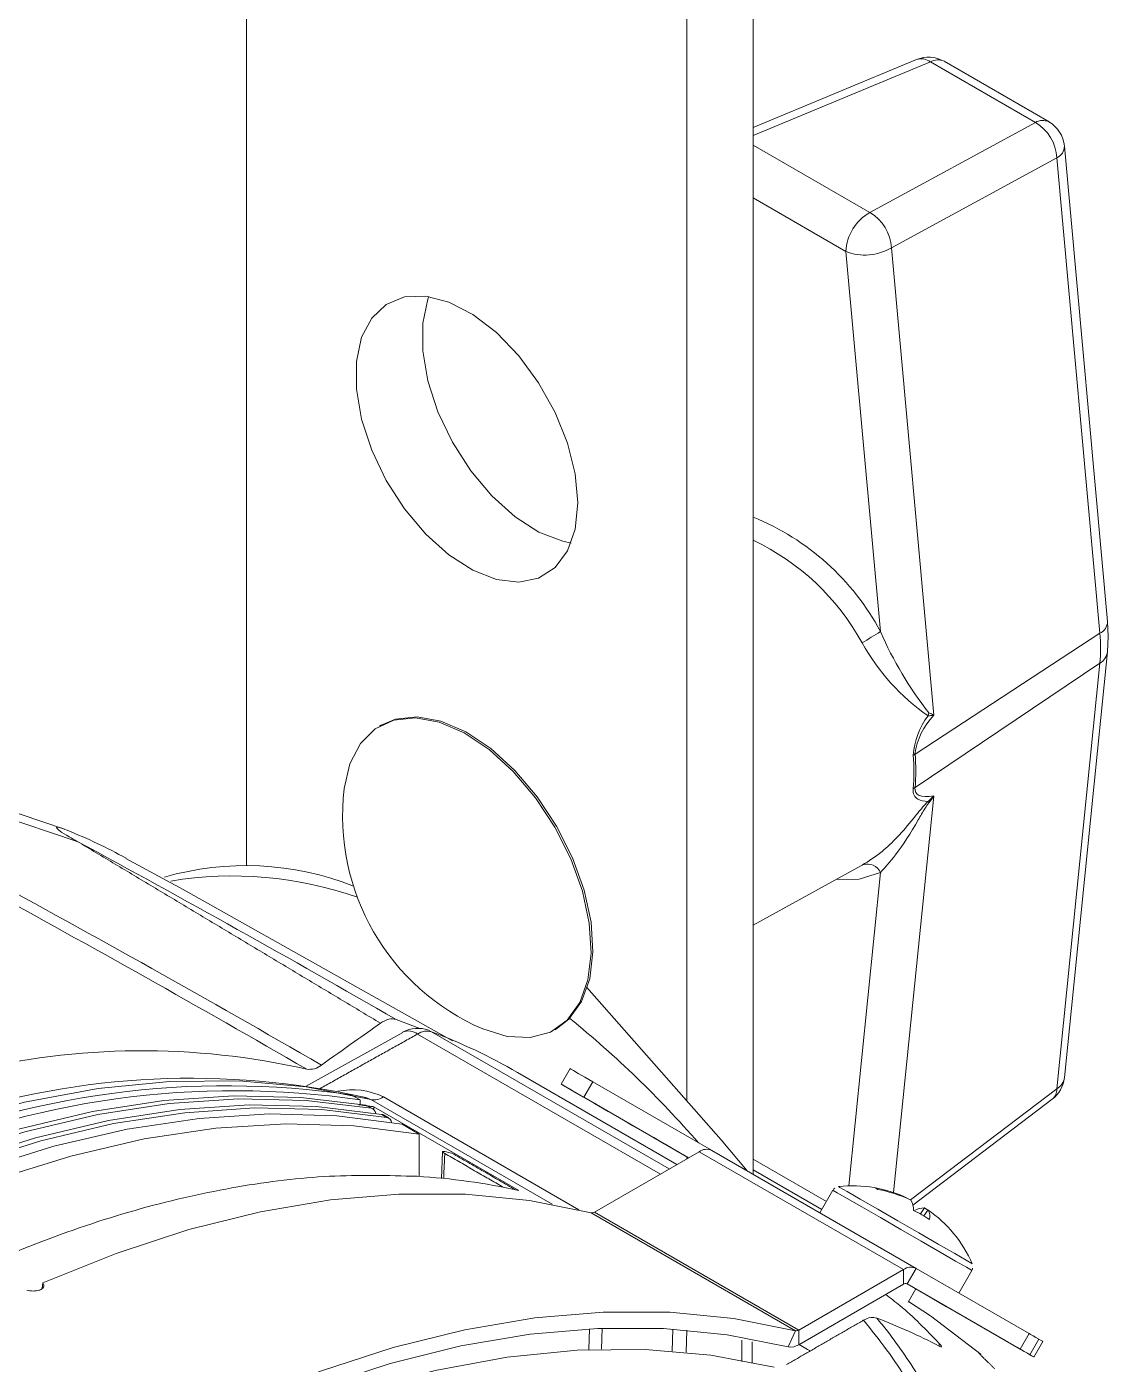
# Model space of a CAD drawing. Extents: x 8 to 113, y 2 to 87.
# Drawn here: x 20.095 to 22.266, y 70.541 to 73.227 of the extents above; entities that cross this region are included whole.
import ezdxf

# ---------------------------------------------------------------- set-up
doc = ezdxf.new("R2010")
doc.units = 0
doc.header["$MEASUREMENT"] = 0
doc.layers.add('OBJECT', color=7, linetype='CONTINUOUS')

msp = doc.modelspace()

# ---------------------------------------------------------------- linework, layer by layer
at = {"layer": 'OBJECT', "linetype": 'Continuous', "lineweight": 15}
for p, q in [((21.5531, 70.9225), (21.5531, 76.6545)), ((21.4202, 71.0699), (21.4202, 76.5778)), ((20.5363, 71.5425), (20.5363, 75.9288)), ((21.8811, 73.1609), (21.5531, 73.0245)), ((22.1471, 73.0357), (21.9363, 73.1573)), ((21.9089, 73.1563), (21.5531, 73.0083)), ((22.1197, 73.0346), (21.9089, 73.1563)), ((21.7876, 72.8538), (22.1197, 73.0346)), ((21.5531, 72.9892), (21.7876, 72.8538)), ((22.2646, 72.0324), (22.1781, 72.9872)), ((22.1627, 72.9636), (21.8306, 72.7828)), ((22.2492, 72.0089), (22.1627, 72.9636)), ((21.7395, 72.7752), (21.5531, 72.8829)), ((21.8306, 72.7828), (21.9157, 71.8443)), ((21.8087, 72.0123), (21.7395, 72.7752)), ((22.2492, 72.0089), (21.8781, 71.7661)), ((22.2492, 71.9488), (21.8781, 71.6989)), ((22.1627, 71.0939), (22.2492, 71.9488)), ((22.178, 71.1167), (22.2645, 71.9716)), ((20.8067, 71.8246), (20.8032, 71.8226)), ((20.1708, 71.6157), (19.9795, 71.68)), ((21.9157, 71.6821), (21.8351, 70.886)), ((20.1964, 71.5909), (19.9822, 71.6626)), ((21.5531, 71.423), (21.7767, 71.5458)), ((21.745, 70.8992), (21.8087, 71.5284)), ((20.8364, 71.2335), (20.884, 71.2154)), ((20.8498, 71.2075), (20.6556, 71.0993)), ((21.3669, 70.9229), (20.8796, 71.2042)), ((20.9076, 71.2087), (20.9016, 71.2116)), ((20.9076, 71.2087), (21.3847, 70.9333)), ((21.1551, 71.2129), (21.1587, 71.2149)), ((21.4002, 70.9422), (21.0799, 71.1271)), ((21.1855, 71.1348), (21.1675, 71.1036)), ((21.2123, 71.0777), (21.1873, 71.0921)), ((21.2312, 71.1083), (21.2132, 71.0772)), ((21.4696, 70.9708), (21.2312, 71.1083)), ((21.8692, 70.871), (22.1627, 71.0939)), ((20.7471, 71.0816), (20.7641, 71.0718)), ((20.7641, 71.0632), (20.7641, 71.0718)), ((21.1495, 70.8624), (20.7854, 71.0726)), ((20.8109, 71.0778), (21.2034, 70.8512)), ((21.4236, 70.9557), (21.2132, 71.0772)), ((21.2623, 71.0488), (21.2348, 71.0647)), ((21.2348, 71.0647), (21.2348, 71.0647)), ((21.8739, 70.8608), (22.1536, 71.0732)), ((20.7862, 71.0552), (20.7756, 71.0613)), ((20.7896, 71.0539), (20.7791, 71.06)), ((21.0826, 70.89), (20.7914, 71.0581)), ((20.8179, 71.0368), (20.8074, 71.0429)), ((20.8214, 71.0356), (20.8108, 71.0417)), ((20.8827, 71.0033), (20.8488, 71.0229)), ((20.8827, 71.0033), (20.8827, 70.9185)), ((20.9296, 70.9679), (20.9272, 70.9142)), ((21.4447, 70.9679), (21.2345, 70.8465)), ((21.4236, 70.9557), (21.3956, 70.9719)), ((21.4236, 70.9557), (21.4132, 70.9617)), ((21.4202, 70.9537), (21.4202, 70.9576)), ((21.8548, 70.7311), (21.4447, 70.9679)), ((21.8803, 70.7336), (21.4702, 70.9704)), ((21.5531, 70.9529), (21.7004, 70.8679)), ((21.5531, 70.9318), (21.6912, 70.852)), ((21.7134, 70.8904), (21.6872, 70.8451)), ((21.8626, 70.8748), (21.8623, 70.8741)), ((21.889, 70.8428), (21.8971, 70.8549)), ((21.9041, 70.8508), (21.8956, 70.839)), ((21.9037, 70.8502), (21.8971, 70.8549)), ((21.6384, 70.6085), (21.2283, 70.8453)), ((21.6446, 70.6098), (21.2345, 70.8465)), ((21.8548, 70.7311), (21.6446, 70.6098)), ((21.8548, 70.7017), (21.8548, 70.7311)), ((21.8803, 70.7336), (21.8623, 70.7025)), ((22.1072, 70.6026), (21.8803, 70.7336)), ((21.9661, 70.6841), (21.9922, 70.7294)), ((20.1257, 70.693), (20.1269, 70.7045)), ((21.8548, 70.7017), (21.6446, 70.5804)), ((22.0892, 70.5714), (21.8623, 70.7025)), ((21.8642, 70.6657), (21.8797, 70.6924)), ((22.0603, 70.5881), (21.8797, 70.6924)), ((21.8797, 70.6924), (21.9084, 70.6758)), ((21.9084, 70.6758), (21.9084, 70.6758)), ((21.2236, 70.5705), (21.2246, 70.6123)), ((21.249, 70.5713), (21.2499, 70.6134)), ((21.3908, 70.5676), (21.3918, 70.6117)), ((21.4188, 70.5652), (21.4198, 70.6096)), ((21.6236, 70.576), (21.6384, 70.6085)), ((21.6446, 70.6098), (21.6446, 70.5804)), ((22.1072, 70.6026), (22.0892, 70.5714)), ((22.1267, 70.5914), (22.1087, 70.5602)), ((22.1166, 70.5556), (22.1346, 70.5868))]:
    msp.add_line(p, q, dxfattribs=at)
at = {"layer": 'OBJECT', "linetype": 'Continuous', "lineweight": 15, "flags": 128}
for points in [[(21.201, 72.2705), (21.1958, 72.3288), (21.1804, 72.3904), (21.1556, 72.4524), (21.1225, 72.5119), (21.0826, 72.5661), (21.0378, 72.6125), (20.9903, 72.649), (20.9422, 72.6737), (20.8958, 72.6856), (20.8533, 72.6841), (20.8165, 72.6693), (20.7874, 72.6419), (20.7672, 72.6031), (20.7568, 72.5547), (20.7568, 72.4991), (20.7672, 72.4388), (20.7874, 72.3767), (20.8165, 72.3156), (20.8533, 72.2584), (20.8958, 72.2077), (20.9422, 72.1661), (20.9903, 72.1353), (21.0378, 72.1169), (21.0826, 72.1116), (21.1225, 72.1198), (21.1556, 72.1411), (21.1804, 72.1744), (21.1958, 72.2182), (21.201, 72.2705)], [(21.1875, 72.1901), (21.1708, 72.1936), (21.1232, 72.212), (21.0752, 72.2428), (21.0287, 72.2845), (20.9862, 72.3351), (20.9495, 72.3923), (20.9203, 72.4534), (20.9001, 72.5156), (20.8898, 72.5759), (20.8898, 72.6315), (20.9001, 72.6798), (20.9019, 72.6848)], [(22.2645, 71.9716), (22.266, 72.0021), (22.2646, 72.0324)], [(21.1587, 71.6214), (21.1196, 71.6807), (21.075, 71.7334), (21.0266, 71.7773), (20.9764, 71.8107), (20.9264, 71.8322), (20.8788, 71.8409), (20.8354, 71.8365), (20.8067, 71.8246)], [(21.1551, 71.6194), (21.1161, 71.6787), (21.0715, 71.7313), (21.023, 71.7753), (20.9728, 71.8087), (20.9229, 71.8302), (20.8752, 71.8389), (20.8318, 71.8345), (20.7944, 71.817), (20.7646, 71.7874), (20.7436, 71.7467), (20.7323, 71.6969)], [(21.0108, 71.2144), (21.0596, 71.1993), (21.1054, 71.1971), (21.146, 71.2081), (21.1798, 71.2318), (21.2053, 71.2672), (21.2216, 71.3128), (21.228, 71.3668), (21.2241, 71.427), (21.2103, 71.4909), (21.187, 71.5559), (21.1551, 71.6194)], [(21.1587, 71.2149), (21.1833, 71.2338), (21.2088, 71.2692), (21.2251, 71.3148), (21.2315, 71.3689), (21.2277, 71.429), (21.2138, 71.493), (21.1905, 71.558), (21.1587, 71.6214)], [(20.9493, 71.1904), (20.4092, 71.4943), (20.294, 71.5563)], [(21.8087, 71.5284), (21.7661, 71.515), (21.7195, 71.5144)], [(21.219, 71.2977), (21.4892, 70.9918), (21.5412, 70.9294)], [(21.1855, 71.1348), (21.187, 71.1339), (21.1926, 71.1306), (21.2022, 71.1251), (21.2152, 71.1176), (21.2312, 71.1083)], [(20.7854, 71.0726), (20.656, 71.0978), (20.5213, 71.11), (20.3817, 71.109), (20.238, 71.0949), (20.0906, 71.0676), (19.9403, 71.0274), (19.8546, 70.9991)], [(21.2132, 71.0772), (21.1972, 71.0864), (21.1842, 71.094), (21.1746, 71.0994), (21.169, 71.1027), (21.1675, 71.1036), (21.1701, 71.102), (21.1768, 71.0982), (21.1873, 71.0921)], [(20.7756, 71.0613), (20.6451, 71.0769), (20.5097, 71.0801), (20.3702, 71.0706), (20.227, 71.0486), (20.0807, 71.0141), (19.932, 70.9673), (19.7814, 70.9084), (19.6296, 70.8377), (19.4771, 70.7553), (19.3247, 70.6616), (19.1729, 70.5571), (19.0223, 70.4422), (18.8736, 70.3172), (18.7273, 70.1828), (18.5841, 70.0395), (18.4446, 69.8879), (18.3092, 69.7285), (18.1787, 69.5621)], [(20.7862, 71.0552), (20.6556, 71.0709), (20.5203, 71.074), (20.3807, 71.0645), (20.2375, 71.0425), (20.0913, 71.008), (19.9425, 70.9613), (19.792, 70.9024), (19.6401, 70.8316), (19.4877, 70.7492), (19.3352, 70.6556), (19.1834, 70.5511), (19.0328, 70.4361), (18.8841, 70.3112), (18.7378, 70.1768), (18.5946, 70.0334), (18.4551, 69.8818), (18.3198, 69.7224), (18.1892, 69.556)], [(20.8074, 71.0429), (20.6768, 71.0586), (20.5415, 71.0617), (20.4019, 71.0523), (20.2587, 71.0303), (20.1125, 70.9958), (19.9638, 70.949), (19.8132, 70.8901), (19.6613, 70.8193), (19.5089, 70.737), (19.3565, 70.6433), (19.2046, 70.5388), (19.054, 70.4239), (18.9053, 70.2989), (18.7591, 70.1645), (18.6159, 70.0212), (18.4763, 69.8695), (18.341, 69.7102), (18.2104, 69.5437)], [(21.2348, 71.0647), (21.2378, 71.063), (21.2388, 71.0624), (21.2379, 71.0629), (21.235, 71.0646), (21.2306, 71.0671), (21.2249, 71.0704), (21.2187, 71.074), (21.2123, 71.0777)], [(20.8179, 71.0368), (20.6874, 71.0525), (20.552, 71.0557), (20.4125, 71.0462), (20.2693, 71.0242), (20.123, 70.9897), (19.9743, 70.9429), (19.8237, 70.884), (19.6719, 70.8133), (19.5194, 70.7309), (19.367, 70.6372), (19.2152, 70.5327), (19.0646, 70.4178), (18.9159, 70.2928), (18.7696, 70.1584), (18.6264, 70.0151), (18.4868, 69.8635), (18.3515, 69.7041), (18.221, 69.5377)], [(20.8488, 71.0229), (20.7175, 71.0396), (20.5813, 71.0436), (20.4408, 71.0347), (20.2966, 71.0131), (20.1492, 70.9788), (19.9993, 70.932), (19.8475, 70.8729), (19.6944, 70.8016), (19.5406, 70.7186), (19.3869, 70.6242), (19.2338, 70.5186), (19.082, 70.4025), (18.9321, 70.2762), (18.7847, 70.1403), (18.6405, 69.9954), (18.5, 69.842), (18.3638, 69.6809), (18.2325, 69.5125)], [(20.7756, 71.0613), (20.7777, 71.0607), (20.7791, 71.06)], [(20.8074, 71.0429), (20.8095, 71.0423), (20.8108, 71.0417)], [(21.2623, 71.0488), (21.2762, 71.0408), (21.293, 71.0311), (21.3119, 71.0201), (21.3324, 71.0083), (21.3536, 70.9961), (21.3746, 70.984), (21.3948, 70.9723), (21.4132, 70.9617)], [(20.8827, 71.0033), (20.7514, 71.02), (20.6153, 71.024), (20.4748, 71.0151), (20.3305, 70.9935), (20.1831, 70.9592), (20.0332, 70.9124), (19.8814, 70.8533), (19.7283, 70.7821), (19.5746, 70.699), (19.4209, 70.6046), (19.2678, 70.499), (19.116, 70.3829), (18.966, 70.2566), (18.8187, 70.1207), (18.6744, 69.9758), (18.5339, 69.8224), (18.3977, 69.6613), (18.2664, 69.493)], [(21.3956, 70.9719), (21.3739, 70.9844), (21.3626, 70.9909), (21.3634, 70.9905), (21.3763, 70.983), (21.3992, 70.9698), (21.4236, 70.9557)], [(21.2283, 70.8453), (21.1044, 70.8698), (20.9754, 70.8823), (20.842, 70.8827), (20.7047, 70.871), (20.5639, 70.8471), (20.4203, 70.8114), (20.2745, 70.7637), (20.1269, 70.7045)], [(21.7134, 70.8904), (21.7136, 70.8903), (21.7218, 70.8855), (21.7417, 70.8741), (21.7715, 70.8569), (21.8085, 70.8355), (21.8494, 70.8119), (21.8907, 70.7881), (21.9285, 70.7662), (21.9597, 70.7482), (21.9813, 70.7357), (21.9916, 70.7298), (21.9922, 70.7294)], [(21.7174, 70.8946), (21.7154, 70.8931), (21.7136, 70.8904)], [(21.7248, 70.8978), (21.7274, 70.8963), (21.7421, 70.8878), (21.7682, 70.8728), (21.8032, 70.8526), (21.8436, 70.8292), (21.8855, 70.805), (21.9248, 70.7823), (21.9577, 70.7634), (21.9809, 70.75), (21.9921, 70.7435), (21.993, 70.743)], [(21.9921, 70.7296), (21.9936, 70.7326), (21.9938, 70.7337)], [(21.9084, 70.6758), (21.9302, 70.6633), (21.9415, 70.6567), (21.9407, 70.6572), (21.9278, 70.6646), (21.9049, 70.6779), (21.8797, 70.6924)], [(22.0107, 70.5608), (21.9093, 70.6381), (21.865, 70.667)], [(21.6384, 70.6085), (21.5145, 70.6331), (21.3856, 70.6456), (21.2522, 70.6459), (21.1148, 70.6342), (20.9741, 70.6104), (20.8305, 70.5746), (20.6846, 70.527), (20.537, 70.4677)], [(21.6236, 70.576), (21.501, 70.6003), (21.3734, 70.6127), (21.2415, 70.6131), (21.1056, 70.6015), (20.9663, 70.5779), (20.8243, 70.5425), (20.68, 70.4954), (20.534, 70.4368)], [(21.6671, 70.5681), (21.662, 70.571), (21.6452, 70.5807)], [(21.6452, 70.5807), (21.6624, 70.5707), (21.6676, 70.5678)], [(22.0894, 70.5713), (22.0838, 70.5746), (22.0778, 70.578), (22.0719, 70.5814), (22.0668, 70.5844), (22.0628, 70.5867), (22.0603, 70.5882), (22.0594, 70.5887), (22.0603, 70.5881)], [(22.1072, 70.6026), (22.11, 70.601), (22.115, 70.5982), (22.1207, 70.5948), (22.1267, 70.5914)], [(22.1267, 70.5914), (22.1313, 70.5887), (22.134, 70.5872), (22.1346, 70.5868)], [(18.8846, 68.9703), (19.0113, 69.1408), (19.1433, 69.3046), (19.2799, 69.4609), (19.4206, 69.6092), (19.5647, 69.7487), (19.7118, 69.8789), (19.8611, 69.9993), (20.012, 70.1093), (20.1638, 70.2084), (20.316, 70.2963), (20.4679, 70.3725), (20.6188, 70.4367), (20.7681, 70.4887), (20.9151, 70.5283), (21.0593, 70.5552), (21.2, 70.5694), (21.3366, 70.5707), (21.4685, 70.5593), (21.5952, 70.5351)], [(22.0892, 70.5714), (22.0864, 70.573), (22.0853, 70.5737), (22.0859, 70.5734), (22.0882, 70.572), (22.092, 70.5699), (22.097, 70.567), (22.1027, 70.5637), (22.1087, 70.5602)], [(22.0894, 70.5713), (22.0985, 70.566), (22.1059, 70.5618), (22.1115, 70.5586), (22.115, 70.5565), (22.1165, 70.5557), (22.116, 70.556), (22.1133, 70.5575), (22.1087, 70.5602)]]:
    msp.add_lwpolyline(points, dxfattribs=at)
at = {"layer": 'OBJECT', "linetype": 'Continuous', "lineweight": 15}
for centre, radius, start, end in [((21.9051, 73.1032), 0.0625, 60.0027, 112.5861), ((21.8906, 73.1323), 0.0301, 52.584, 108.489), ((21.9236, 73.1312), 0.0291, 64.1059, 120.3461), ((22.1344, 73.0095), 0.0291, 64.1059, 120.3461), ((22.0762, 72.9597), 0.0866, 2.6048, 59.8612), ((22.1158, 72.9815), 0.0625, 5.1771, 60.0027), ((22.152, 72.9874), 0.0261, 294.3163, 359.5636), ((21.834, 72.7714), 0.0946, 119.4204, 177.6914), ((21.7441, 72.7789), 0.0866, 2.6048, 59.8612), ((21.7772, 72.8741), 0.1058, 249.1525, 300.363), ((21.366, 71.7767), 0.5014, 28.023, 68.09), ((21.3452, 71.7551), 0.487, 28.8232, 64.7268), ((22.2385, 72.0326), 0.0261, 294.3163, 359.5636), ((21.3205, 72.771), 0.9022, 300.0189, 302.7572), ((22.4882, 72.3071), 0.7407, 203.455, 218.1872), ((21.9349, 71.9788), 0.3157, 354.5388, 5.4612), ((22.1517, 72.1994), 0.4338, 208.8869, 235.2126), ((22.2332, 71.976), 0.0316, 300.4341, 351.974), ((22.0289, 71.7508), 0.1551, 143.4892, 175.1962), ((22.0167, 71.7475), 0.1399, 136.2403, 172.3459), ((21.9478, 71.8336), 0.0446, 159.6031, 167.7267), ((21.8432, 71.8195), 0.0637, 299.191, 303.1346), ((21.5229, 71.7302), 0.353, 354.5388, 5.4612), ((21.5268, 71.7325), 0.3529, 354.5388, 5.4612), ((21.1943, 71.6419), 0.4653, 173.2215, 246.7731), ((21.8493, 71.7417), 0.0515, 299.0017, 303.8939), ((21.9367, 71.6909), 0.038, 211.2802, 216.1184), ((19.7338, 70.5291), 1.171, 61.3903, 67.8024), ((7.122, 47.4285), 27.4729, 60.05306, 61.5819), ((21.7825, 71.5168), 0.0287, 23.8896, 108.1527), ((6.1438, 45.997), 29.0474, 59.95684, 61.50091), ((20.5348, 70.9604), 0.5821, 68.2055, 106.2804), ((20.5081, 70.7673), 0.7542, 70.6024, 99.4485), ((5.6183, 45.1486), 30.0229, 59.94023, 61.36202), ((19.8647, 69.611), 2.0934, 41.0531, 50.9003), ((20.8796, 71.1536), 0.062, 69.267, 119.1597), ((20.8614, 71.1797), 0.0306, 53.4909, 112.8379), ((20.8984, 71.1767), 0.0333, 74.0155, 124.2946), ((20.4908, 70.106), 1.1789, 60.0168, 69.2933), ((20.3266, 69.6777), 1.4929, 77.2155, 103.7366), ((20.6625, 71.1706), 0.0374, 261.4685, 309.6881), ((22.1158, 71.123), 0.0625, 307.2147, 354.2219), ((22.1467, 71.1211), 0.0316, 300.4362, 351.9348), ((20.4944, 69.3793), 1.721, 81.5565, 113.7095), ((20.5112, 69.3624), 1.728, 81.5849, 114.2163), ((20.425, 69.5213), 1.5941, 77.4269, 107.9506), ((20.7488, 70.9513), 0.1409, 63.8397, 102.0161), ((22.1373, 71.0928), 0.0255, 309.9244, 2.5384), ((20.7916, 71.1071), 0.0351, 259.8175, 303.4204), ((20.7837, 71.0436), 0.0118, 6.2044, 77.801), ((20.8154, 71.0253), 0.0118, 6.2044, 77.801), ((20.6754, 69.7689), 1.2268, 77.1577, 77.8354), ((21.4596, 70.947), 0.0257, 65.686, 125.6182), ((20.8017, 69.6218), 1.299, 77.5123, 86.6088), ((21.753, 70.6369), 0.2624, 80.5142, 96.1668), ((21.7547, 70.6484), 0.2508, 64.517, 80.4961), ((21.7933, 70.8833), 0.0128, 42.7941, 77.2434), ((21.7594, 70.6393), 0.2564, 64.5402, 80.2858), ((21.8395, 70.8515), 0.0357, 357.7103, 32.563), ((21.7385, 70.5761), 0.3062, 56.5086, 63.4899), ((21.8956, 70.8191), 0.0358, 87.4653, 122.2957), ((21.8801, 70.8367), 0.0279, 349.1273, 30.362), ((21.762, 70.6442), 0.2508, 39.5023, 55.4814), ((21.2298, 70.8536), 0.00849, 259.7882, 303.4446), ((21.753, 70.6369), 0.2624, 23.8332, 39.4846), ((21.8698, 70.7103), 0.0257, 65.686, 125.6182), ((20.108, 70.7303), 0.0422, 251.9758, 286.8184), ((21.8592, 70.6956), 0.00754, 65.686, 125.6182), ((21.3869, 69.5444), 1.1655, 62.4198, 69.1687), ((21.6399, 70.6169), 0.00849, 259.7882, 303.4446), ((20.985, 69.9599), 1.035, 31.9425, 40.299), ((21.6287, 70.6045), 0.0289, 259.7882, 303.4446)]:
    msp.add_arc(centre, radius, start, end, dxfattribs=at)
msp.add_ellipse((25.7961, 74.336), major_axis=(3.9159, 2.6477), ratio=0.050524, start_param=3.099459, end_param=3.24636, dxfattribs=at)
for points, knots in [([(21.9157, 71.8443), (21.9156, 71.8442), (21.9121, 71.8438), (21.9081, 71.8434), (21.9042, 71.8431)], [0, 0, 0, 0, 0.023755, 1, 1, 1, 1]), ([(21.906, 71.8492), (21.9093, 71.8476), (21.9127, 71.8459), (21.9156, 71.8443), (21.9157, 71.8443)], [0, 0, 0, 0, 0.976346, 1, 1, 1, 1]), ([(21.9042, 71.6712), (21.8969, 71.6717), (21.8857, 71.6725), (21.8772, 71.6805), (21.8742, 71.688), (21.8743, 71.6931), (21.8743, 71.6966)], [0, 0, 0, 0, 0.495881, 0.76116, 0.830865, 1, 1, 1, 1]), ([(21.9042, 71.6712), (21.9081, 71.6746), (21.9121, 71.6782), (21.9156, 71.682), (21.9157, 71.6821)], [0, 0, 0, 0, 0.976245, 1, 1, 1, 1]), ([(21.9157, 71.6821), (21.9156, 71.682), (21.9127, 71.6772), (21.9093, 71.6728), (21.906, 71.6685)], [0, 0, 0, 0, 0.023654, 1, 1, 1, 1]), ([(21.7719, 71.5432), (21.785, 71.5514), (21.8178, 71.5718), (21.8602, 71.6178), (21.8896, 71.6558), (21.9005, 71.6673), (21.9042, 71.6712)], [0, 0, 0, 0, 0.316207, 0.785839, 0.927566, 1, 1, 1, 1]), ([(21.906, 71.6685), (21.9034, 71.6648), (21.8951, 71.6532), (21.8743, 71.6152), (21.8437, 71.5673), (21.8186, 71.5395), (21.8087, 71.5284)], [0, 0, 0, 0, 0.064646, 0.203963, 0.682761, 1, 1, 1, 1]), ([(20.1762, 71.6134), (20.1699, 71.6157), (20.1574, 71.6205), (20.1524, 71.6197), (20.1597, 71.6128), (20.1764, 71.6021), (20.1908, 71.5941), (20.1964, 71.5909)], [0, 0, 0, 0, 0.217939, 0.435238, 0.661578, 0.868608, 1, 1, 1, 1]), ([(20.6864, 71.1418), (20.7085, 71.1575), (20.748, 71.1855), (20.7876, 71.2136), (20.805, 71.2259)], [0, 0, 0, 0, 0.56, 1, 1, 1, 1]), ([(20.8364, 71.2335), (20.8316, 71.2343), (20.8221, 71.236), (20.8107, 71.2293), (20.805, 71.2259)], [0, 0, 0, 0, 0.49976, 1, 1, 1, 1]), ([(20.7854, 71.0726), (20.7833, 71.0736), (20.7793, 71.0756), (20.7743, 71.0768), (20.772, 71.0774)], [0, 0, 0, 0, 0.534095, 1, 1, 1, 1]), ([(20.934, 70.9682), (20.9326, 70.9684), (20.9301, 70.9688), (20.9293, 70.9681), (20.9304, 70.9666), (20.9324, 70.9653), (20.9338, 70.9644), (20.9341, 70.9642)], [0, 0, 0, 0, 0.29148, 0.56099, 0.754894, 0.949736, 1, 1, 1, 1]), ([(20.8785, 70.9185), (20.8203, 70.92), (20.7035, 70.9229), (20.5178, 70.9003), (20.3249, 70.8572), (20.128, 70.792), (19.9297, 70.7066), (19.7305, 70.6015), (19.5289, 70.4755), (19.3293, 70.3307), (19.1344, 70.1699), (18.9452, 69.9942), (18.7591, 69.8026), (18.6403, 69.6624), (18.5805, 69.5919)], [0, 0, 0, 0, 0.082062, 0.164694, 0.249123, 0.334172, 0.416234, 0.498866, 0.583295, 0.668345, 0.750383, 0.832421, 0.915613, 1, 1, 1, 1]), ([(21.0469, 70.8993), (21.0479, 70.8987), (21.0497, 70.8976), (21.0505, 70.8969), (21.0508, 70.8965)], [0, 0, 0, 0, 0.549217, 1, 1, 1, 1]), ([(20.1224, 70.6908), (20.1241, 70.6917), (20.1275, 70.6937), (20.1297, 70.6976), (20.1293, 70.7014), (20.1276, 70.7036), (20.1269, 70.7045)], [0, 0, 0, 0, 0.275025, 0.549976, 0.82072, 1, 1, 1, 1]), ([(21.8192, 70.6812), (21.8288, 70.6739), (21.8659, 70.646), (21.9008, 70.6097), (21.9267, 70.5829)], [0, 0, 0, 0, 0.259839, 1, 1, 1, 1]), ([(21.8014, 70.6337), (21.7974, 70.6346), (21.7893, 70.6364), (21.7794, 70.6317), (21.7743, 70.6293)], [0, 0, 0, 0, 0.484766, 1, 1, 1, 1]), ([(21.8014, 70.6337), (21.8086, 70.625), (21.8407, 70.5862), (21.8689, 70.5426), (21.8908, 70.5088)], [0, 0, 0, 0, 0.224509, 1, 1, 1, 1]), ([(21.9267, 70.5829), (21.9274, 70.5821), (21.929, 70.5804), (21.9304, 70.5784), (21.9311, 70.5769), (21.9308, 70.5761), (21.9294, 70.5761), (21.9275, 70.577), (21.9265, 70.5775)], [0, 0, 0, 0, 0.13998, 0.280619, 0.41212, 0.549238, 0.769119, 1, 1, 1, 1])]:
    msp.add_open_spline(points, degree=3, knots=knots, dxfattribs=at)
for points in [[(20.805, 71.2259), (20.1964, 71.5909)], [(20.8796, 71.2042), (20.6839, 71.0948)], [(20.7617, 71.0622), (20.7914, 71.0581)], [(20.7914, 71.0581), (20.7914, 71.0518)], [(20.9341, 70.9642), (20.9318, 70.9138)], [(20.9341, 70.9642), (21.0469, 70.8993)], [(20.9481, 70.965), (21.0763, 70.8913)], [(20.1202, 70.6899), (20.1224, 70.6908)], [(21.7743, 70.6293), (21.6202, 70.5404)], [(21.5306, 70.5468), (21.5306, 70.5894)], [(21.5515, 70.5864), (21.5515, 70.543)], [(21.9269, 70.5773), (21.9267, 70.5829)], [(22.0379, 70.5321), (22.0064, 70.5628)]]:
    msp.add_open_spline(points, degree=1, dxfattribs=at)

doc.saveas('drawing.dxf')
